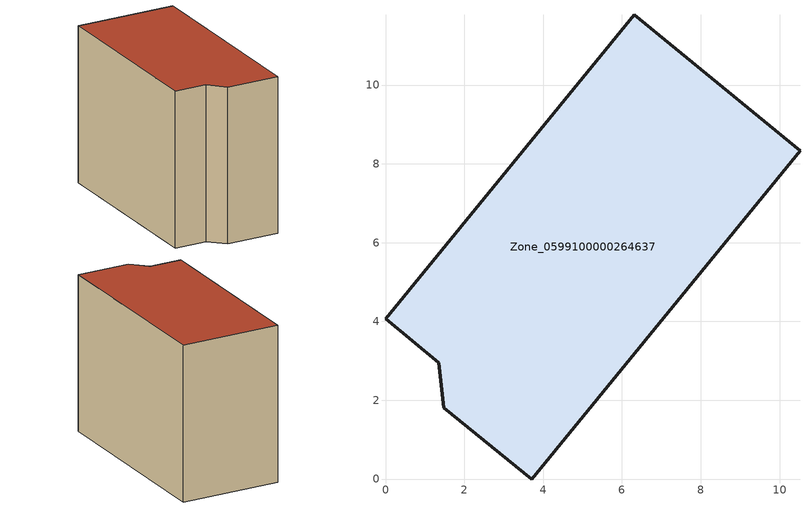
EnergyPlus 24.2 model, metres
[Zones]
Zone_0599100000264637
 floor ground (C_G): 1.48,1.81 1.35,2.95 0,4.07 6.31,11.78 10.52,8.33 3.71,0 z0
 wall outside (C_F): 1.35,2.95 1.48,1.81 3.71,0 10.52,8.33 6.31,11.78 0,4.07 1.35,2.95 z0:8.49
 roof outside (C_R): 6.31,11.78 0,4.07 1.35,2.95 1.48,1.81 3.71,0 10.52,8.33 z8.49
[BUILDING]
Pand.0599100000264637: North Axis=0; Terrain=City; Loads Convergence Tolerance Value=0.04; Temperature Convergence Tolerance Value=0.4; Solar Distribution=FullExterior; Maximum Number of Warmup Days=25; Minimum Number of Warmup Days=1
[Site:Location]
Rotterdam.The.Hague.AP_ZH_NLD Design_Conditions: Latitude=51.96; Longitude=4.45; Time Zone=1; Elevation=-4.5
[SITE:GROUNDTEMPERATURE:BUILDINGSURFACE]
18, 18, 18, 18, 18, 18, 18, 18, 18, 18, 18, 18
[MATERIAL] Thermal Absorptance=0.9; Solar Absorptance=0.7; Visible Absorptance=0.7
Name | Roughness | Thickness | Conductivity | Density | Specific Heat
G.TI.1946 | MediumSmooth | 0.15 | 1 | 540 | 1210
F.TI.1946 | Rough | 0.3 | 0.857143 | 1920 | 840
R.TI.1946 | MediumRough | 0.2 | 0.1 | 1500 | 1000
[CONSTRUCTION]
C_G: G.TI.1946
C_F: F.TI.1946
C_R: R.TI.1946
[ZONE]
Zone_0599100000264637: Type=1; Multiplier=1; Ceiling Height=Autocalculate; Volume=Autocalculate; Floor Area=autocalculate; Part of Total Floor Area=Yes
[ZONEINFILTRATION:DESIGNFLOWRATE]
Infil_Zone_0599100000264637: Zone or ZoneList or Space or SpaceList=Zone_0599100000264637; Schedule=AlwaysOn; Design Flow Rate Calculation Method=Flow/Area; Flow Rate per Floor Area=0.003; Constant Term Coefficient=1; Temperature Term Coefficient=0; Velocity Term Coefficient=0; Velocity Squared Term Coefficient=0
[HVACTEMPLATE:ZONE:IDEALLOADSAIRSYSTEM]
Zone_0599100000264637: Maximum Heating Supply Air Temperature=50; Minimum Cooling Supply Air Temperature=13; Maximum Heating Supply Air Humidity Ratio=0.0156; Minimum Cooling Supply Air Humidity Ratio=0.0077; Heating Limit=NoLimit; Cooling Limit=NoLimit; Dehumidification Control Type=ConstantSensibleHeatRatio; Cooling Sensible Heat Ratio=0.7; Dehumidification Setpoint=60; Humidification Control Type=None; Humidification Setpoint=30; Outdoor Air Method=None; Outdoor Air Flow Rate per Person=0.00944; Outdoor Air Flow Rate per Zone Floor Area=0; Outdoor Air Flow Rate per Zone=0; Demand Controlled Ventilation Type=None; Outdoor Air Economizer Type=NoEconomizer; Heat Recovery Type=None; Sensible Heat Recovery Effectiveness=0.7; Latent Heat Recovery Effectiveness=0.65
[ZONECONTROL:THERMOSTAT]
ThermostatControl_Zone_0599100000264637: Zone or ZoneList=Zone_0599100000264637; Control Type Schedule=DualSetpointControlType; Control 1=Thermostat_Zone_0599100000264637; Temperature Difference Between Cutout And Setpoint=0
[THERMOSTATSETPOINT:DUALSETPOINT]
Thermostat_Zone_0599100000264637: Heating Setpoint Temperature Schedule=HeatingSetpoint_Zone_0599100000264637; Cooling Setpoint Temperature Schedule=CoolingSetpoint_Zone_0599100000264637
[SCHEDULE:COMPACT]
HeatingSetpoint_Zone_0599100000264637: Through: 12/31, For: AllDays, Until: 24:00, 21
CoolingSetpoint_Zone_0599100000264637: Through: 12/31, For: AllDays, Until: 24:00, 24
DualSetpointControlType: Through: 12/31, For: AllDays, Until: 24:00, 4
AlwaysOn: Through: 12/31, For: AllDays, Until: 24:00, 1
